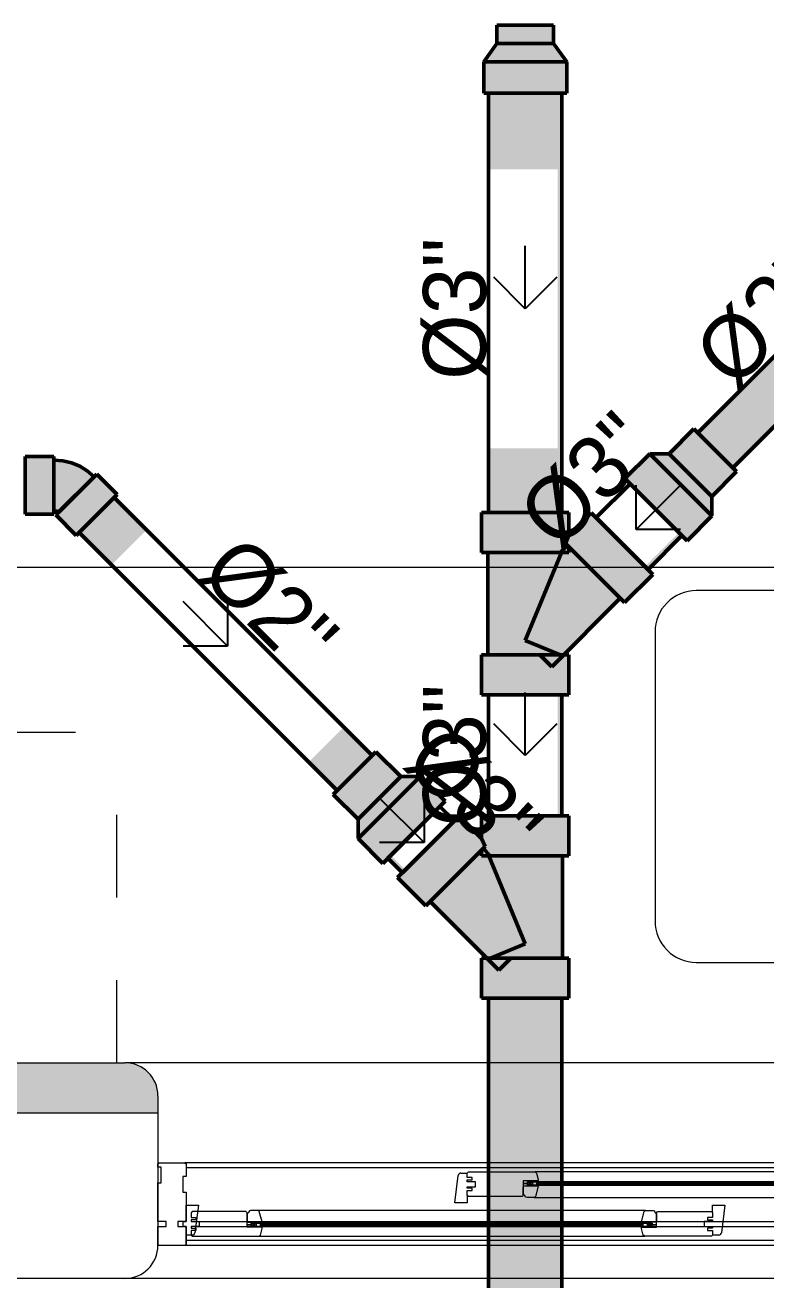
# Model space of a CAD drawing. Header units: metres. Extents: x -232 to 581, y 30 to 789.
# Drawn here: x 110.605 to 111.502, y 381.28 to 382.799 of the extents above; entities that cross this region are included whole.
import ezdxf

# ---------------------------------------------------------------- set-up
doc = ezdxf.new("R2010")
doc.units = ezdxf.units.M
doc.linetypes.add('DASHED', pattern=[0.75, 0.5, -0.25])
for name, color, linetype, lineweight in [('01_Mobiliario', 19, 'Continuous', 0), ('A-DOOR', 35, 'Continuous', 5), ('A-WALL', 250, 'Continuous', 20), ('baños', 140, 'Continuous', 0), ('cristales', 131, 'Continuous', 0), ('MOB FIJOS', 251, 'Continuous', 0), ('PROYECCION', 9, 'DASHED', 0)]:
    doc.layers.add(name, color=color, linetype=linetype, lineweight=lineweight)
doc.layers.add('M-SY-PIPE-STANDARD-Drenaje Sanitario', color=7, linetype='Continuous', true_color=0x726558)
doc.layers.add('M-SY-PIPE-STANDARD-Drenaje Ventilacion', color=254, linetype='Continuous')
doc.layers.add('RELLENO SECCION', color=8, linetype='Continuous', lineweight=0, transparency=0.4)
doc.styles.add('DS-CAST-01', font='GOTHIC.TTF', dxfattribs={"height": 3})
doc.styles.get("Standard").update_dxf_attribs({"font": 'arial.ttf'})

# ---------------------------------------------------------------- blocks, each defined once
blk = doc.blocks.new('SE3')
at = {"layer": 'MOB FIJOS'}
for p, q in [((115.37, 359.68), (115.37, 371.16)), ((132.58, 371.16), (115.37, 371.16)), ((116.84, 365.42), (116.84, 264.79)), ((124.46, 264.79), (124.46, 365.42)), ((115.37, 359.68), (116.84, 359.68)), ((124.46, 359.68), (132.59, 359.68)), ((138.48, 355.72), (138.48, 336.57)), ((143.46, 336.57), (143.46, 355.72)), ((179.99, 358.87), (179.62, 358.87)), ((179.62, 358.87), (179.62, 357.04)), ((179.62, 357.04), (179.99, 357.04)), ((179.99, 358.15), (179.99, 358.87)), ((180.72, 358.15), (179.99, 358.15)), ((179.99, 357.04), (179.99, 357.84)), ((179.99, 357.84), (180.72, 357.84)), ((181.09, 358.87), (180.72, 358.87)), ((180.72, 358.87), (180.72, 358.15)), ((180.72, 357.84), (180.72, 357.04)), ((180.72, 357.04), (181.09, 357.04)), ((181.09, 357.04), (181.09, 358.87)), ((181.47, 358.87), (182.83, 358.87)), ((181.47, 357.04), (181.47, 358.87)), ((182.86, 357.04), (181.47, 357.04)), ((181.84, 358.56), (181.84, 358.16)), ((182.83, 358.56), (181.84, 358.56)), ((181.84, 358.16), (182.76, 358.16)), ((181.84, 357.85), (181.84, 357.35)), ((182.76, 357.85), (181.84, 357.85)), ((181.84, 357.35), (182.86, 357.35)), ((182.76, 358.16), (182.76, 357.85)), ((182.83, 358.87), (182.83, 358.56)), ((182.86, 357.35), (182.86, 357.04)), ((183.19, 358.85), (183.56, 358.85)), ((183.19, 357.04), (183.19, 358.85)), ((184.48, 357.04), (183.19, 357.04)), ((183.56, 358.85), (183.56, 357.35)), ((183.56, 357.35), (184.48, 357.35)), ((184.48, 357.35), (184.48, 357.04)), ((184.56, 358.87), (184.96, 358.87)), ((185.21, 357.04), (184.56, 358.87)), ((184.96, 358.87), (185.42, 357.51)), ((185.61, 357.04), (185.21, 357.04)), ((185.42, 357.51), (185.87, 358.87)), ((186.26, 358.87), (185.61, 357.04)), ((185.87, 358.87), (186.26, 358.87)), ((186.45, 358.87), (187.81, 358.87)), ((186.45, 357.04), (186.45, 358.87)), ((187.84, 357.04), (186.45, 357.04)), ((186.82, 358.56), (186.82, 358.16)), ((187.81, 358.56), (186.82, 358.56)), ((186.82, 358.16), (187.74, 358.16)), ((186.82, 357.85), (186.82, 357.35)), ((187.74, 357.85), (186.82, 357.85)), ((186.82, 357.35), (187.84, 357.35)), ((187.74, 358.16), (187.74, 357.85)), ((187.81, 358.87), (187.81, 358.56)), ((187.84, 357.35), (187.84, 357.04)), ((187.97, 357.04), (188.6, 357.99)), ((188.42, 357.04), (187.97, 357.04)), ((188.03, 358.87), (188.46, 358.87)), ((188.6, 357.99), (188.03, 358.87)), ((188.82, 357.66), (188.42, 357.04)), ((188.46, 358.87), (188.82, 358.32)), ((188.82, 358.32), (189.18, 358.87)), ((189.23, 357.04), (188.82, 357.66)), ((189.62, 358.87), (189.04, 357.99)), ((189.04, 357.99), (189.67, 357.04)), ((189.18, 358.87), (189.62, 358.87)), ((189.67, 357.04), (189.23, 357.04)), ((143.46, 336.57), (138.48, 336.57)), ((116.53, 264.09), (116.53, 263.52)), ((116.84, 264.79), (116.84, 264.09)), ((124.46, 264.09), (124.46, 264.79)), ((124.78, 263.52), (124.78, 264.09))]:
    blk.add_line(p, q, dxfattribs=at)
blk.add_circle((140.97, 365.42), 10.01, dxfattribs=at)
for centre, radius, start, end in [((200.72, 365.42), 111.86, 175.21335, 184.78665), ((90.76, 374.62), 1.52, 93.44813, 175.21335), ((140.97, -458.72), 836.37, 86.55187, 93.44813), ((140.97, 365.42), 10.16, 0, 255.81817), ((191.18, 374.62), 1.52, 4.78665, 86.55187), ((81.23, 365.42), 111.86, 355.21335, 4.78665), ((120.65, 365.42), 3.91, 0, 192.05241), ((120.65, 365.42), 3.81, 0, 180), ((120.65, 365.42), 3.91, 347.91126, 0), ((140.97, 365.42), 10.16, 284.18183, 0), ((90.76, 356.21), 1.52, 184.78665, 266.55187), ((191.18, 356.21), 1.52, 273.44813, 355.21335), ((140.97, 1189.55), 836.37, 266.55187, 268.34675), ((140.97, 1189.55), 836.37, 268.86891, 269.82948), ((140.97, 1189.55), 836.37, 270.17052, 273.44813)]:
    blk.add_arc(centre, radius, start, end, dxfattribs=at)
for centre, major_axis, start_param, end_param in [((120.65, 264.09), (4.12, 0), 2.748282, 6.283185), ((120.65, 263.52), (4.12, 0), 3.141593, 6.283185), ((120.65, 264.79), (-3.81, 0), 0, 3.141593), ((120.65, 264.09), (3.81, 0), 3.141593, 6.283185), ((120.65, 264.09), (4.12, 0), 0, 0.393311)]:
    blk.add_ellipse(centre, major_axis=major_axis, ratio=0.996195, start_param=start_param, end_param=end_param, dxfattribs=at)
blk = doc.blocks.new('A$C42cea3f9')
at = {"layer": 'MOB FIJOS'}
for points in [[(0.53, 0.5642), (0.05, 0.5642, 0.414214), (0, 0.5142), (0, 0.1642, 0.414214), (0.05, 0.1142), (0.53, 0.1142, 0.414214), (0.58, 0.1642), (0.58, 0.5142, 0.414214)], [(0.67, 0.5642), (1.15, 0.5642, -0.414214), (1.2, 0.5142), (1.2, 0.1642, -0.414214), (1.15, 0.1142), (0.67, 0.1142, -0.414214), (0.62, 0.1642), (0.62, 0.5142, -0.414214)]]:
    blk.add_lwpolyline(points, format="xyb", close=True, dxfattribs=at)
at = {"layer": 'MOB FIJOS', "ltscale": 0.01}
for centre, major_axis in [((0.29, 0.3392), (-0.0318, 0.0318)), ((0.91, 0.3392), (-0.0318, 0.0318)), ((0.29, 0.3392), (-0.0247, 0.0247)), ((0.91, 0.3392), (-0.0247, 0.0247))]:
    blk.add_ellipse(centre, major_axis=major_axis, ratio=1, start_param=2.356194489560823, end_param=8.639379796740409, dxfattribs=at)
at = {"layer": 'MOB FIJOS', "xscale": 0.002480511886764446, "yscale": 0.002480511886764446, "zscale": 0.002480511886764446, "rotation": 180}
blk.add_blockref('SE3', (0.951, 0.9368), dxfattribs=at)
blk = doc.blocks.new('Fenton Bead')
at = {"color": 7}
blk.add_lwpolyline([(2.1, 12.5, -0.341999), (0.2, 11), (0, 10.7), (0, 1), (1, 0), (18, 0), (18, 0.5), (14.7, 12.9, 0.339454), (13.2, 14), (4.1, 14, 0.341999)], format="xyb", close=True, dxfattribs=at)
blk = doc.blocks.new('A$C29b7e361')
at = {"layer": 'A-DOOR', "color": 7}
for p, q in [((0, 0.0985), (0.0015, 0.1)), ((0, 0.0945), (0, 0.0985)), ((0.004, 0.0945), (0, 0.0945)), ((0.0015, 0.1), (0.0325, 0.1)), ((0.004, 0.0755), (0.004, 0.0945)), ((0.0325, 0.1), (0.034, 0.0985)), ((2.3675, 0.1), (0.0325, 0.1)), ((0.034, 0.0985), (0.034, 0.0835)), ((0.034, 0.0835), (0.03, 0.0835)), ((0.03, 0.0835), (0.03, 0.0645)), ((0.3593, 0.0515), (0.3636, 0.0847)), ((0.3666, 0.0875), (0.3743, 0.0875)), ((0.3743, 0.0875), (0.3758, 0.089)), ((0.3743, 0.082), (0.3743, 0.0875)), ((0.3803, 0.082), (0.3743, 0.082)), ((0.3743, 0.077), (0.3743, 0.0793)), ((0.3743, 0.0793), (0.3803, 0.0793)), ((0.3843, 0.077), (0.3743, 0.077)), ((0.3758, 0.089), (0.4565, 0.089)), ((0.3803, 0.0793), (0.3803, 0.082)), ((0.3843, 0.071), (0.3843, 0.077)), ((0.4598, 0.078), (0.4423, 0.078)), ((0.4423, 0.078), (0.4423, 0.0605)), ((0.4473, 0.077), (0.4533, 0.073)), ((0.4473, 0.073), (0.4533, 0.077)), ((0.4565, 0.089), (0.4583, 0.0875)), ((0.9237, 0.089), (0.4565, 0.089)), ((0.4583, 0.0875), (0.4603, 0.0795)), ((0.4603, 0.0785), (0.4598, 0.078)), ((0.4603, 0.0795), (0.4603, 0.0785)), ((0, 0.029), (0, 0.0755)), ((0, 0.0755), (0.004, 0.0755)), ((0.03, 0.0645), (0.034, 0.0645)), ((0.034, 0.0645), (0.034, 0.029)), ((0.3743, 0.069), (0.3743, 0.071)), ((0.3743, 0.071), (0.3843, 0.071)), ((0.3803, 0.069), (0.3743, 0.069)), ((0.3743, 0.0605), (0.3743, 0.0663)), ((0.3743, 0.0663), (0.3803, 0.0663)), ((0.3803, 0.0663), (0.3803, 0.069)), ((0.4423, 0.075), (0.4473, 0.075)), ((0.4423, 0.075), (0.4473, 0.075)), ((0.034, 0.029), (0.034, 0.0485)), ((0.034, 0.0485), (0.049, 0.0485)), ((0.049, 0.0485), (0.0447, 0.0153)), ((0.3743, 0.0515), (0.3593, 0.0515)), ((0.3758, 0.059), (0.3743, 0.0605)), ((0.3743, 0.0605), (0.3743, 0.0515)), ((0.4408, 0.059), (0.3758, 0.059)), ((0.4423, 0.0605), (0.4408, 0.059)), ((0.4556, 0.058), (0.9246, 0.058)), ((0.6715, 0.0395), (0.6715, 0.0485)), ((0.6715, 0.0485), (0.6865, 0.0485)), ((0.6865, 0.0485), (0.6822, 0.0153)), ((0.0415, 0.041), (0.04, 0.0395)), ((0.04, 0.0395), (0.04, 0.0337)), ((0.04, 0.0337), (0.046, 0.0337)), ((0.046, 0.031), (0.04, 0.031)), ((0.04, 0.031), (0.04, 0.029)), ((0.1065, 0.041), (0.0415, 0.041)), ((0.046, 0.0337), (0.046, 0.031)), ((0.108, 0.0395), (0.1065, 0.041)), ((0.108, 0.022), (0.108, 0.0395)), ((0.5903, 0.042), (0.1212, 0.042)), ((0.6035, 0.0395), (0.605, 0.041)), ((0.6035, 0.022), (0.6035, 0.0395)), ((0.605, 0.041), (0.67, 0.041)), ((0.6715, 0.0337), (0.6655, 0.0337)), ((0.6655, 0.0337), (0.6655, 0.031)), ((0.6655, 0.031), (0.6715, 0.031)), ((0.67, 0.041), (0.6715, 0.0395)), ((0.6715, 0.0395), (0.6715, 0.0337)), ((0.6715, 0.031), (0.6715, 0.029)), ((0.01, 0.029), (0, 0.029)), ((0, 0), (0, 0.023)), ((0, 0.023), (0.01, 0.023)), ((0.01, 0.023), (0.01, 0.029)), ((0.034, 0.029), (0.024, 0.029)), ((0.024, 0.029), (0.024, 0.023)), ((0.024, 0.023), (0.034, 0.023)), ((0.0305, 0.023), (0.0305, 0.029)), ((0.0305, 0.029), (0.034, 0.029)), ((0.034, 0.023), (0.0305, 0.023)), ((0.034, 0.023), (0.034, 0.0015)), ((0.034, 0.0015), (0.034, 0.023)), ((0.04, 0.029), (0.05, 0.029)), ((0.05, 0.023), (0.04, 0.023)), ((0.04, 0.023), (0.04, 0.0207)), ((0.04, 0.0207), (0.046, 0.0207)), ((0.046, 0.018), (0.04, 0.018)), ((0.04, 0.018), (0.04, 0.0125)), ((0.046, 0.0207), (0.046, 0.018)), ((0.05, 0.029), (0.05, 0.023)), ((0.108, 0.025), (0.113, 0.025)), ((0.108, 0.025), (0.113, 0.025)), ((0.1255, 0.022), (0.108, 0.022)), ((0.113, 0.023), (0.119, 0.027)), ((0.113, 0.027), (0.119, 0.023)), ((0.124, 0.0125), (0.126, 0.0205)), ((0.126, 0.0215), (0.1255, 0.022)), ((0.126, 0.0205), (0.126, 0.0215)), ((0.5855, 0.0215), (0.586, 0.022)), ((0.5855, 0.0205), (0.5855, 0.0215)), ((0.5875, 0.0125), (0.5855, 0.0205)), ((0.586, 0.022), (0.6035, 0.022)), ((0.5985, 0.023), (0.5925, 0.027)), ((0.5985, 0.027), (0.5925, 0.023)), ((0.6035, 0.025), (0.5985, 0.025)), ((0.6035, 0.025), (0.5985, 0.025)), ((0.6715, 0.029), (0.6615, 0.029)), ((0.6615, 0.029), (0.6615, 0.023)), ((0.6615, 0.023), (0.6715, 0.023)), ((0.6715, 0.0207), (0.6655, 0.0207)), ((0.6655, 0.0207), (0.6655, 0.018)), ((0.6655, 0.018), (0.6715, 0.018)), ((0.6715, 0.023), (0.6715, 0.0207)), ((0.6715, 0.018), (0.6715, 0.0125)), ((0.0325, 0), (0, 0)), ((2.4, 0), (0, 0)), ((0.034, 0.0015), (0.0325, 0)), ((0.0417, 0.0125), (0.034, 0.0125)), ((0.04, 0.0125), (0.0415, 0.011)), ((0.0415, 0.011), (0.1221, 0.011)), ((0.1221, 0.011), (0.124, 0.0125)), ((0.1221, 0.011), (0.5894, 0.011)), ((0.5894, 0.011), (0.5875, 0.0125)), ((0.67, 0.011), (0.5894, 0.011)), ((0.6715, 0.0125), (0.67, 0.011)), ((0.6792, 0.0125), (0.6715, 0.0125))]:
    blk.add_line(p, q, dxfattribs=at)
at = {"layer": 'A-DOOR', "color": 8}
for p, q in [((2.366, 0.094), (0.034, 0.094)), ((0.0457, 0.023), (1.7168, 0.023)), ((0.0465, 0.029), (1.716, 0.029)), ((2.366, 0.006), (0.034, 0.006))]:
    blk.add_line(p, q, dxfattribs=at)
at = {"layer": 'A-DOOR', "color": 7}
for points in [[(0.9328, 0.073), (0.4473, 0.073), (0.4473, 0.077), (0.9328, 0.077)], [(0.9328, 0.077), (0.4473, 0.077), (0.4473, 0.073), (0.9328, 0.073)], [(0.4473, 0.077), (0.4533, 0.077), (0.4533, 0.073), (0.4473, 0.073)], [(0.4598, 0.078), (0.4478, 0.078), (0.4478, 0.077), (0.4598, 0.077)], [(0.4533, 0.077), (0.4583, 0.077), (0.4583, 0.073), (0.4533, 0.073)], [(0.4423, 0.075), (0.4473, 0.075), (0.4473, 0.075), (0.4423, 0.075)], [(0.4598, 0.073), (0.4478, 0.073), (0.4478, 0.072), (0.4598, 0.072)], [(0.108, 0.025), (0.113, 0.025), (0.113, 0.025), (0.108, 0.025)], [(0.113, 0.023), (0.119, 0.023), (0.119, 0.027), (0.113, 0.027)], [(0.113, 0.027), (0.5985, 0.027), (0.5985, 0.023), (0.113, 0.023)], [(0.113, 0.023), (0.5985, 0.023), (0.5985, 0.027), (0.113, 0.027)], [(0.1255, 0.027), (0.1135, 0.027), (0.1135, 0.028), (0.1255, 0.028)], [(0.1255, 0.022), (0.1135, 0.022), (0.1135, 0.023), (0.1255, 0.023)], [(0.119, 0.023), (0.124, 0.023), (0.124, 0.027), (0.119, 0.027)], [(0.586, 0.027), (0.598, 0.027), (0.598, 0.028), (0.586, 0.028)], [(0.586, 0.022), (0.598, 0.022), (0.598, 0.023), (0.586, 0.023)], [(0.5925, 0.023), (0.5875, 0.023), (0.5875, 0.027), (0.5925, 0.027)], [(0.5985, 0.023), (0.5925, 0.023), (0.5925, 0.027), (0.5985, 0.027)], [(0.6035, 0.025), (0.5985, 0.025), (0.5985, 0.025), (0.6035, 0.025)]]:
    blk.add_lwpolyline(points, close=True, dxfattribs=at)
for centre, start, end in [((0.3666, 0.0845), 89.9985, 175.7109), ((0.0417, 0.0155), 269.9985, 355.7109), ((0.6792, 0.0155), 269.9985, 355.7109)]:
    blk.add_arc(centre, 0.003, start, end, dxfattribs=at)
at = {"layer": 'cristales', "const_width": 0.004}
for points in [[(0.9218, 0.075), (0.4583, 0.075)], [(0.124, 0.025), (0.5875, 0.025)]]:
    blk.add_lwpolyline(points, dxfattribs=at)
at = {"layer": 'A-DOOR', "color": 7, "xscale": -0.001000000023175567, "yscale": 0.001000000023175567, "zscale": 0.001000000023175567, "rotation": 180}
blk.add_blockref('Fenton Bead', (0.4423, 0.072), dxfattribs=at)
at = {"layer": 'A-DOOR', "color": 7, "yscale": 0.001000000023175567, "zscale": 0.001000000023175567}
for p, xscale in [((0.108, 0.028), 0.001000000023175567), ((0.6035, 0.028), -0.001000000023175567)]:
    blk.add_blockref('Fenton Bead', p, dxfattribs=dict(at, xscale=xscale))
blk = doc.blocks.new('20.03.2026 LN 09 PRIMER NIVEL ARQ')
at = {"layer": 'RELLENO SECCION'}
h = blk.add_hatch(color=1, dxfattribs=at)
h.dxf.hatch_style = 1
h.paths.add_polyline_path([(6.964, -62.2932), (6.964, -62.2722, 0.414214), (6.924, -62.2322), (6.0617, -62.2322), (6.0617, -62.2932)])
h.paths.add_polyline_path([(10.364, -62.2932), (10.364, -62.2322), (9.404, -62.2322, 0.414214), (9.364, -62.2722), (9.364, -62.2932)])
at = {"layer": '01_Mobiliario', "color": 1, "ltscale": 0.005, "transparency": 33554684}
blk.add_line((6.564, -61.6322), (10.364, -61.6322), dxfattribs=at)
at = {"layer": 'A-DOOR', "color": 1}
blk.add_line((9.364, -62.4932), (6.964, -62.4932), dxfattribs=at)
at = {"layer": 'A-WALL', "color": 1}
for p, q in [((6.0617, -62.2322), (6.924, -62.2322)), ((9.4039, -62.2322), (6.924, -62.2322)), ((6.964, -62.2932), (6.0617, -62.2932)), ((6.924, -62.4932), (5.304, -62.4932)), ((11.749, -62.4932), (6.924, -62.4932))]:
    blk.add_line(p, q, dxfattribs=at)
at = {"layer": 'A-WALL', "color": 1, "transparency": 33554684}
blk.add_line((6.964, -62.2722), (6.964, -62.4532), dxfattribs=at)
at = {"layer": 'A-WALL', "color": 1}
blk.add_arc((6.924, -62.2722), 0.04, 0, 90, dxfattribs=at)
at = {"layer": 'A-WALL', "color": 1, "transparency": 33554684}
blk.add_arc((6.924, -62.4532), 0.04, 270, 0, dxfattribs=at)
at = {"layer": 'PROYECCION', "color": 1, "linetype": 'DASHED', "ltscale": 0.1}
for p in [(6.364, -61.8322), (6.914, -62.2322)]:
    blk.add_line(p, (6.914, -61.8322), dxfattribs=at)
at = {"color": 1}
blk.add_blockref('A$C29b7e361', (6.964, -62.4532), dxfattribs=at)
at = {"layer": 'MOB FIJOS', "color": 1, "xscale": -1}
blk.add_blockref('A$C42cea3f9', (8.7658, -62.2249), dxfattribs=at)
at = {"layer": 'baños', "color": 1, "linetype": 'Continuous'}
for tag, p in [('MODELNUMBER', (-12.0611, -62.0707)), ('MATERIAL', (-12.0611, -62.0709)), ('PRODUCT', (-12.0611, -62.0708)), ('TRADENAME', (-12.0611, -62.0708))]:
    blk.add_attdef(tag, p, '', height=0.0000254, rotation=359.9999, dxfattribs=at)
blk = doc.blocks.new('_Open90')
at = {"color": 0, "linetype": 'ByBlock', "lineweight": -2}
for p, q in [((-0.5, 0.5), (0, 0)), ((0, 0), (-1, 0)), ((0, 0), (-0.5, -0.5))]:
    blk.add_line(p, q, dxfattribs=at)
blk = doc.blocks.new('DR 20.03.26 LN09')
at = {"layer": 'M-SY-PIPE-STANDARD-Drenaje Sanitario', "linetype": 'Continuous', "lineweight": 50}
for points in [[(-14064.957, -2975.998), (-14064.957, -2977.498), (-14061.001, -2977.498), (-14061.001, -2975.998), (-14061.628, -2975.123), (-14061.628, -2974.248), (-14064.33, -2974.248), (-14064.33, -2975.123)], [(-14064.729, -2997.484), (-14062.979, -2997.484), (-14061.229, -2997.484), (-14061.229, -2977.498), (-14062.979, -2977.498), (-14064.729, -2977.498), (-14064.729, -2981.118), (-14061.43, -2981.118), (-14061.43, -2994.42), (-14064.729, -2994.42)], [(-14046.065, -2984.984), (-14054.757, -2993.676), (-14053.918, -2994.516), (-14053.078, -2995.355), (-14044.386, -2986.663), (-14045.225, -2985.823)], [(-14057.044, -2994.681), (-14058.227, -2995.864), (-14055.266, -2998.825), (-14054.083, -2997.642), (-14054.083, -2996.714), (-14052.901, -2995.532), (-14054.934, -2993.499), (-14056.116, -2994.681)], [(-14086.829, -2994.81), (-14086.829, -2997.56), (-14085.454, -2997.56), (-14085.454, -2997.388), (-14085.406, -2997.392), (-14085.359, -2997.403), (-14085.315, -2997.421), (-14085.274, -2997.446), (-14085.238, -2997.478), (-14085.359, -2997.599), (-14084.387, -2998.571), (-14082.442, -2996.627), (-14083.414, -2995.655), (-14083.536, -2995.776), (-14083.86, -2995.5), (-14084.222, -2995.277), (-14084.616, -2995.114), (-14085.029, -2995.015), (-14085.454, -2994.982), (-14085.454, -2994.81)], [(-14083.414, -2997.599), (-14084.254, -2998.439), (-14082.712, -2999.98), (-14081.033, -2998.301), (-14082.575, -2996.759)], [(-14065.058, -3004.265), (-14065.058, -3006.171), (-14060.901, -3006.171), (-14060.901, -3004.265), (-14061.148, -3004.265), (-14058.449, -3001.567), (-14058.24, -3001.777), (-14056.892, -3000.429), (-14059.831, -2997.49), (-14060.901, -2998.56), (-14060.901, -2997.484), (-14065.058, -2997.484), (-14065.058, -2999.39), (-14064.761, -2999.39), (-14064.761, -3004.265)], [(-14057.124, -3000.197), (-14055.509, -2998.582), (-14055.651, -2998.44), (-14057.266, -3000.055)], [(-14061.229, -3011.94), (-14061.229, -3006.171), (-14061.43, -3006.171), (-14061.43, -3011.94)], [(-14071.954, -3010.739), (-14071.114, -3009.899), (-14070.275, -3009.059), (-14071.628, -3007.707), (-14073.307, -3009.386)], [(-14071.114, -3009.899), (-14072.131, -3010.916), (-14070.949, -3012.098), (-14070.949, -3013.026), (-14069.767, -3014.208), (-14068.286, -3012.727), (-14066.806, -3011.247), (-14067.988, -3010.065), (-14068.916, -3010.065), (-14070.098, -3008.883)], [(-14066.128, -3011.946), (-14069.067, -3014.885), (-14067.719, -3016.233), (-14067.509, -3016.023), (-14064.811, -3018.722), (-14065.058, -3018.722), (-14065.058, -3020.628), (-14062.979, -3020.628), (-14060.901, -3020.628), (-14060.901, -3018.722), (-14061.198, -3018.722), (-14061.198, -3013.847), (-14060.901, -3013.847), (-14060.901, -3011.94), (-14062.979, -3011.94), (-14065.058, -3011.94), (-14065.058, -3013.017)], [(-14069.524, -3013.965), (-14068.835, -3014.653), (-14068.693, -3014.511), (-14069.382, -3013.823)], [(-14064.729, -3071.907), (-14061.229, -3071.907), (-14061.229, -3020.628), (-14062.979, -3020.628), (-14064.729, -3020.628), (-14064.729, -3038.664), (-14061.43, -3038.664), (-14061.43, -3051.965), (-14064.729, -3051.965)]]:
    blk.add_hatch(color=251, dxfattribs=at).paths.add_polyline_path(points, flags=0)
at = {"layer": 'M-SY-PIPE-STANDARD-Drenaje Sanitario', "color": 251, "linetype": 'Continuous', "lineweight": 50}
for points in [[(-14061.628, -2974.248), (-14064.33, -2974.248)], [(-14064.33, -2975.123), (-14064.33, -2974.248)], [(-14061.628, -2975.123), (-14061.628, -2974.248)], [(-14064.957, -2975.998), (-14064.33, -2975.123)], [(-14064.33, -2975.123), (-14061.628, -2975.123)], [(-14064.33, -2975.123), (-14061.628, -2975.123)], [(-14061.628, -2975.123), (-14061.001, -2975.998)], [(-14061.001, -2975.998), (-14064.957, -2975.998)], [(-14061.001, -2975.998), (-14064.957, -2975.998)], [(-14064.957, -2977.498), (-14064.957, -2975.998)], [(-14061.001, -2977.498), (-14061.001, -2975.998)], [(-14064.957, -2977.498), (-14061.001, -2977.498)], [(-14064.729, -2977.498), (-14064.729, -2997.484)], [(-14061.229, -2977.498), (-14064.729, -2977.498)], [(-14061.229, -2997.484), (-14061.229, -2977.498)], [(-14046.065, -2984.984), (-14054.757, -2993.676)], [(-14053.078, -2995.355), (-14044.386, -2986.663)], [(-14056.116, -2994.681), (-14054.934, -2993.499)], [(-14052.901, -2995.532), (-14054.934, -2993.499)], [(-14054.757, -2993.676), (-14053.078, -2995.355)], [(-14086.829, -2994.81), (-14086.829, -2997.56)], [(-14086.829, -2994.81), (-14085.454, -2994.81)], [(-14085.454, -2997.56), (-14085.454, -2994.81)], [(-14058.227, -2995.864), (-14057.044, -2994.681)], [(-14054.083, -2997.642), (-14057.044, -2994.681)], [(-14057.044, -2994.681), (-14056.116, -2994.681)], [(-14054.083, -2997.642), (-14057.044, -2994.681)], [(-14056.116, -2994.681), (-14054.083, -2996.714)], [(-14056.116, -2994.681), (-14054.083, -2996.714)], [(-14085.454, -2997.388), (-14085.454, -2994.982)], [(-14085.454, -2994.982), (-14085.029, -2995.015), (-14084.616, -2995.114), (-14084.222, -2995.277), (-14083.86, -2995.5), (-14083.536, -2995.776)], [(-14083.414, -2995.655), (-14085.359, -2997.599)], [(-14083.536, -2995.776), (-14085.238, -2997.478)], [(-14083.414, -2995.655), (-14082.442, -2996.627)], [(-14058.227, -2995.864), (-14055.266, -2998.825)], [(-14054.083, -2996.714), (-14052.901, -2995.532)], [(-14084.387, -2998.571), (-14082.442, -2996.627)], [(-14057.983, -2996.107), (-14059.598, -2997.722)], [(-14055.509, -2998.582), (-14057.983, -2996.107)], [(-14082.575, -2996.759), (-14084.254, -2998.439)], [(-14070.275, -3009.059), (-14082.575, -2996.759)], [(-14054.083, -2996.714), (-14054.083, -2997.642)], [(-14086.829, -2997.56), (-14085.454, -2997.56)], [(-14085.238, -2997.478), (-14085.284, -2997.44), (-14085.337, -2997.411), (-14085.394, -2997.394), (-14085.454, -2997.388)], [(-14085.359, -2997.599), (-14084.387, -2998.571)], [(-14060.901, -2997.484), (-14065.058, -2997.484)], [(-14065.058, -2999.39), (-14065.058, -2997.484)], [(-14064.729, -2997.484), (-14061.229, -2997.484)], [(-14060.901, -2998.56), (-14060.901, -2997.484)], [(-14060.901, -2998.56), (-14059.831, -2997.49)], [(-14056.892, -3000.429), (-14059.831, -2997.49)], [(-14059.598, -2997.722), (-14057.124, -3000.197)], [(-14055.266, -2998.825), (-14054.083, -2997.642)], [(-14084.254, -2998.439), (-14071.954, -3010.739)], [(-14060.901, -2998.56), (-14061.064, -2998.952)], [(-14061.064, -2998.952), (-14058.24, -3001.777)], [(-14057.124, -3000.197), (-14055.509, -2998.582)], [(-14065.058, -2999.39), (-14060.901, -2999.39)], [(-14064.761, -2999.39), (-14064.761, -3004.265)], [(-14064.761, -2999.39), (-14061.311, -2999.39)], [(-14062.979, -3003.577), (-14061.245, -2999.39)], [(-14061.311, -2999.39), (-14060.969, -2999.048)], [(-14061.245, -2999.39), (-14061.311, -2999.39), (-14061.311, -2999.39)], [(-14061.245, -2999.39), (-14061.311, -2999.39)], [(-14060.969, -2999.048), (-14058.449, -3001.567)], [(-14060.901, -2999.39), (-14060.901, -2999.115)], [(-14058.24, -3001.777), (-14056.892, -3000.429)], [(-14058.449, -3001.567), (-14061.72, -3004.837)], [(-14061.32, -3004.265), (-14062.979, -3003.577)], [(-14060.901, -3004.265), (-14065.058, -3004.265)], [(-14065.058, -3006.171), (-14065.058, -3004.265)], [(-14064.761, -3004.265), (-14062.292, -3004.265)], [(-14062.292, -3004.265), (-14061.32, -3004.265)], [(-14061.72, -3004.837), (-14062.292, -3004.265)], [(-14060.901, -3006.171), (-14060.901, -3004.265)], [(-14065.058, -3006.171), (-14060.901, -3006.171)], [(-14064.729, -3006.171), (-14064.729, -3011.94)], [(-14061.229, -3006.171), (-14064.729, -3006.171)], [(-14061.229, -3011.94), (-14061.229, -3006.171)], [(-14071.954, -3010.739), (-14070.275, -3009.059)], [(-14070.098, -3008.883), (-14071.114, -3009.899)], [(-14068.916, -3010.065), (-14070.098, -3008.883)], [(-14071.114, -3009.899), (-14072.131, -3010.916)], [(-14067.988, -3010.065), (-14070.949, -3013.026)], [(-14070.949, -3012.098), (-14068.916, -3010.065)], [(-14069.932, -3011.081), (-14068.916, -3010.065)], [(-14067.988, -3010.065), (-14069.468, -3011.545)], [(-14068.916, -3010.065), (-14067.988, -3010.065)], [(-14066.806, -3011.247), (-14067.988, -3010.065)], [(-14070.949, -3012.098), (-14072.131, -3010.916)], [(-14070.949, -3012.098), (-14069.932, -3011.081)], [(-14069.468, -3011.545), (-14070.949, -3013.026)], [(-14067.049, -3011.49), (-14069.524, -3013.965)], [(-14068.286, -3012.727), (-14066.806, -3011.247)], [(-14066.36, -3012.178), (-14067.049, -3011.49)], [(-14070.949, -3013.026), (-14070.949, -3012.098)], [(-14066.128, -3011.946), (-14069.067, -3014.885)], [(-14068.835, -3014.653), (-14066.36, -3012.178)], [(-14065.058, -3013.017), (-14066.128, -3011.946)], [(-14062.979, -3011.94), (-14065.058, -3011.94)], [(-14065.058, -3013.017), (-14065.058, -3011.94)], [(-14064.729, -3011.94), (-14061.229, -3011.94)], [(-14060.901, -3011.94), (-14062.979, -3011.94)], [(-14060.901, -3013.847), (-14060.901, -3011.94)], [(-14069.767, -3014.208), (-14068.286, -3012.727)], [(-14069.767, -3014.208), (-14070.949, -3013.026)], [(-14064.895, -3013.409), (-14065.058, -3013.017)], [(-14069.524, -3013.965), (-14068.835, -3014.653)], [(-14067.719, -3016.233), (-14064.895, -3013.409)], [(-14067.509, -3016.023), (-14064.99, -3013.504)], [(-14065.058, -3013.847), (-14065.058, -3013.572)], [(-14065.058, -3013.847), (-14062.979, -3013.847)], [(-14064.99, -3013.504), (-14064.648, -3013.847)], [(-14064.648, -3013.847), (-14064.648, -3013.847), (-14064.714, -3013.847)], [(-14064.648, -3013.847), (-14064.714, -3013.847)], [(-14064.714, -3013.847), (-14062.979, -3018.034)], [(-14061.198, -3013.847), (-14064.648, -3013.847)], [(-14062.979, -3013.847), (-14060.901, -3013.847)], [(-14061.198, -3018.722), (-14061.198, -3013.847)], [(-14067.719, -3016.233), (-14069.067, -3014.885)], [(-14064.239, -3019.294), (-14067.509, -3016.023)], [(-14062.979, -3018.034), (-14064.639, -3018.722)], [(-14062.979, -3018.722), (-14065.058, -3018.722)], [(-14065.058, -3020.628), (-14065.058, -3018.722)], [(-14064.639, -3018.722), (-14063.667, -3018.722)], [(-14063.667, -3018.722), (-14064.239, -3019.294)], [(-14061.198, -3018.722), (-14063.667, -3018.722)], [(-14060.901, -3018.722), (-14062.979, -3018.722)], [(-14060.901, -3020.628), (-14060.901, -3018.722)], [(-14065.058, -3020.628), (-14062.979, -3020.628)], [(-14061.229, -3020.628), (-14064.729, -3020.628)], [(-14064.729, -3020.628), (-14064.729, -3071.907)], [(-14062.979, -3020.628), (-14060.901, -3020.628)], [(-14061.229, -3071.907), (-14061.229, -3020.628)]]:
    blk.add_lwpolyline(points, dxfattribs=at)
at = {"layer": 'M-SY-PIPE-STANDARD-Drenaje Sanitario', "color": 251, "linetype": 'Continuous', "lineweight": -3, "xscale": 3, "yscale": 3, "zscale": 3}
for p, rotation in [((-14077.17, -3003.844), 314.9999999999991), ((-14062.979, -3009.056), 270), ((-14067.8, -3013.214), 315.0000000000021)]:
    blk.add_blockref('_Open90', p, dxfattribs=dict(at, rotation=rotation))
at = {"layer": 'M-SY-PIPE-STANDARD-Drenaje Ventilacion', "color": 254, "linetype": 'Continuous', "lineweight": -3}
for p, xscale, yscale, zscale, rotation in [((-14062.979, -2987.769), 3, 3, 3, 270), ((-14057.696, -2998.294), 2.999999999999999, 2.999999999999999, 2.999999999999999, 224.9999999999984)]:
    blk.add_blockref('_Open90', p, dxfattribs=dict(at, xscale=xscale, yscale=yscale, zscale=zscale, rotation=rotation))
at = {"layer": 'M-SY-PIPE-STANDARD-Drenaje Sanitario', "color": 251, "linetype": 'Continuous', "lineweight": -3, "char_height": 3, "attachment_point": 5, "style": 'DS-CAST-01'}
for s, insert, rotation in [('%%C2"', (-14075.176, -3001.849), 315), ('%%C3"', (-14066.299, -3009.056), 90), ('%%C3"', (-14065.452, -3010.866), 315)]:
    blk.add_mtext(s, dxfattribs=dict(at, insert=insert, rotation=rotation))
at = {"layer": 'M-SY-PIPE-STANDARD-Drenaje Ventilacion', "color": 254, "linetype": 'Continuous', "lineweight": -3, "char_height": 3, "attachment_point": 5, "style": 'DS-CAST-01'}
for s, insert, rotation in [('%%C3"', (-14066.299, -2987.769), 90), ('%%C2"', (-14051.66, -2988.27), 45), ('%%C3"', (-14060.043, -2995.946), 45)]:
    blk.add_mtext(s, dxfattribs=dict(at, insert=insert, rotation=rotation))

msp = doc.modelspace()

# ---------------------------------------------------------------- block references
at = {"color": 1}
msp.add_blockref('20.03.2026 LN 09 PRIMER NIVEL ARQ', (103.8018, 443.7748), dxfattribs=at)
at = {"layer": 'M-SY-PIPE-STANDARD-Drenaje Sanitario', "xscale": 0.02539304808409144, "yscale": 0.02539304808409144, "zscale": 0.02539304808409144}
msp.add_blockref('DR 20.03.26 LN09', (468.3124, 458.3238), dxfattribs=at)

doc.saveas('drawing.dxf')
